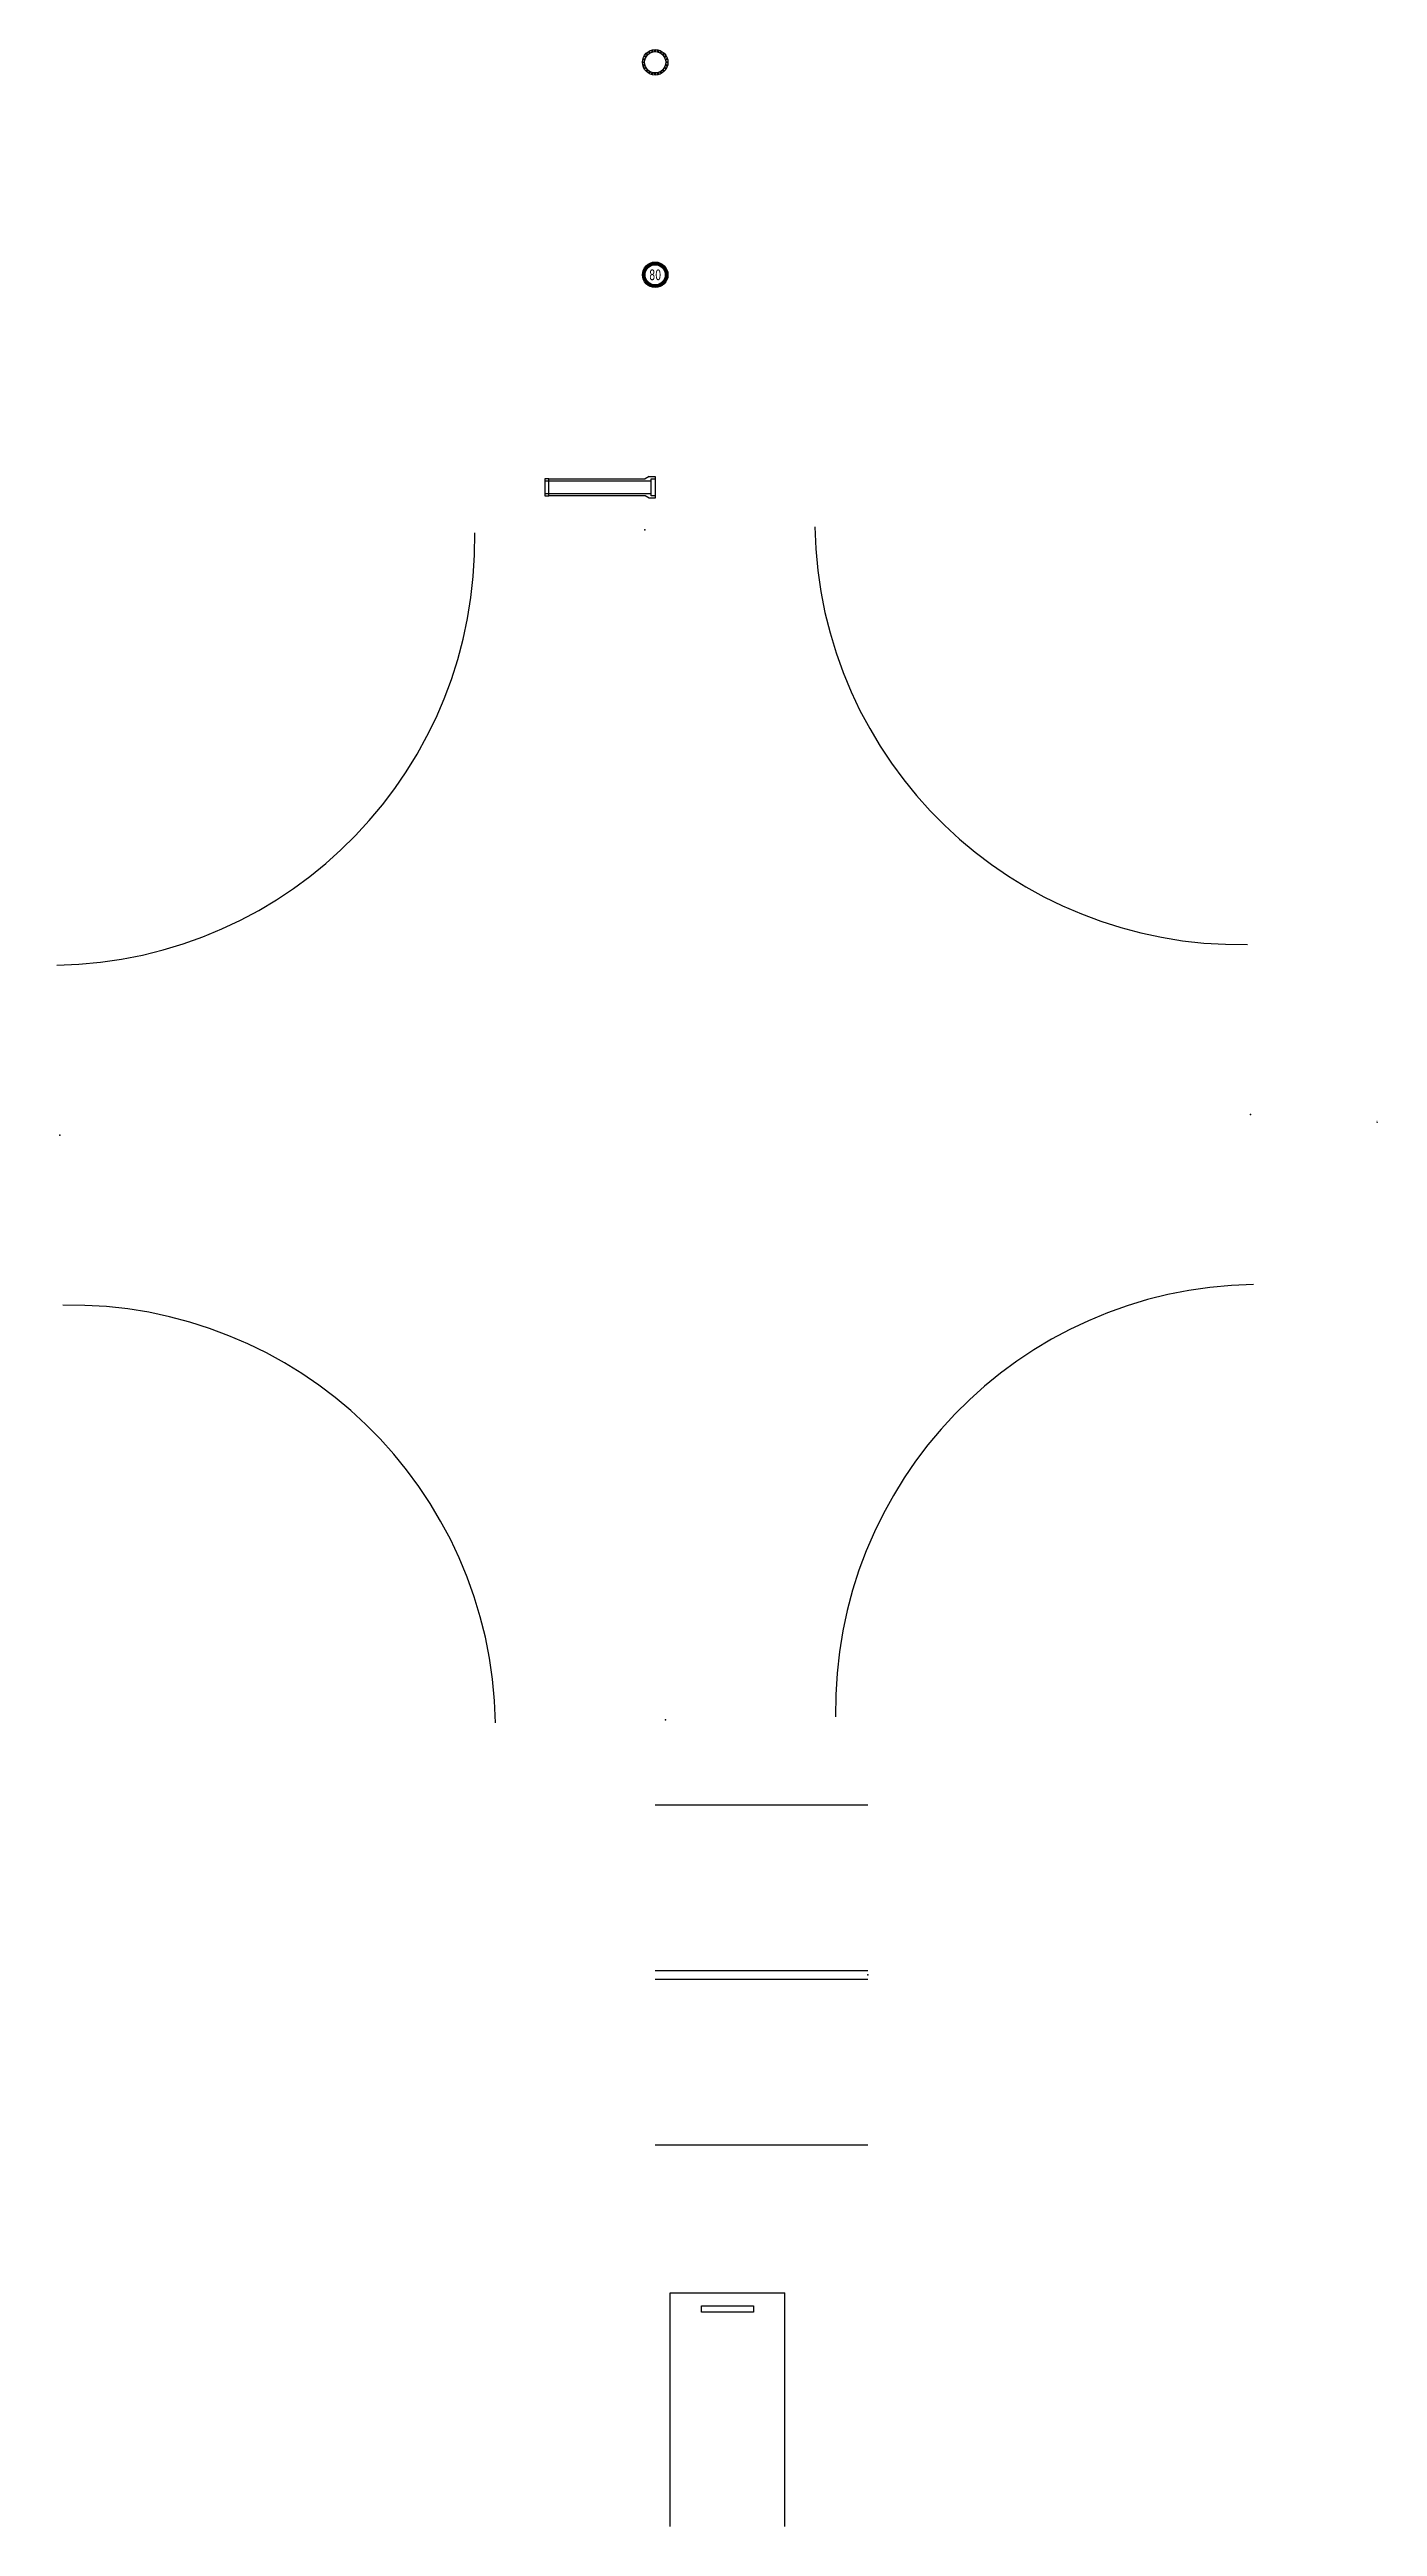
# Model space of a CAD drawing. Header units: millimetres. Extents: x -14242 to 16985, y -12979 to 45300.
import ezdxf
from ezdxf.enums import TextEntityAlignment as Align

# ---------------------------------------------------------------- set-up
doc = ezdxf.new("R2010")
doc.units = ezdxf.units.MM
doc.linetypes.add('ACAD_ISO02W100', pattern=[15, 12, -3])
doc.layers.add('0 @ 1', color=7, linetype='Continuous')
doc.styles.add('Tahoma', font='TAHOMA.TTF')

# ---------------------------------------------------------------- blocks, each defined once
blk = doc.blocks.new('*U8')
for p, q in [((0, 4000), (5000, 4000)), ((0, 100), (5000, 100)), ((0, -100), (5000, -100)), ((0, -4000), (5000, -4000))]:
    blk.add_line(p, q)
blk.add_point((5000, 0))
blk = doc.blocks.new('Road Intersection - Metric')
for centre, start, end in [((-14000, 14000), 270, 0), ((14000, 14000), 180, 270), ((-14000, -14000), 0, 90), ((14000, -14000), 90, 180)]:
    blk.add_arc(centre, 10000, start, end)
for p in [(0, 14000), (-14000, 0), (14000, 0), (0, -14000)]:
    blk.add_point(p)
blk = doc.blocks.new('*U11')
h = blk.add_hatch(color=1)
edge = h.paths.add_edge_path()
edge.add_arc((0, 0), 300, 0, 360)
edge = h.paths.add_edge_path(flags=16)
edge.add_arc((0, 0), 238, 0, 360)
for radius in [300, 300, 238]:
    blk.add_circle((0, 0), radius)
at = {"style": 'Tahoma', "width": 0.75, "flags": 8}
blk.add_attdef('Speed Limit', text='', height=250, dxfattribs=at).set_placement((0, 0), align=Align.MIDDLE_CENTER)
blk = doc.blocks.new('*U15')
for p, q in [((-2500, 201), (-2591.44, 201)), ((-2591.44, 201), (-2591.44, -201)), ((-2500, -201), (-2500, 201)), ((-2591.44, -201), (-2500, -201))]:
    blk.add_line(p, q)
at = {"linetype": 'ACAD_ISO02W100'}
for p, q in [((-2591.44, 150), (-91, 150)), ((-91, 201), (0, 201)), ((-91, -201), (-91, 201)), ((-91, -150), (-2591.44, -150)), ((0, -201), (-91, -201))]:
    blk.add_line(p, q, dxfattribs=at)
for points in [[(-2500, 201), (-233.24, 201)], [(-141.8, 251.8), (-233.24, 201)], [(-141.8, 251.8), (0, 251.8), (0, -251.8), (-141.8, -251.8)], [(-233.24, -201), (-2500, -201)], [(-141.8, -251.8), (-233.24, -201)]]:
    blk.add_lwpolyline(points)
blk = doc.blocks.new('*B6')
at = {"color": 0, "linetype": 'Continuous'}
for p, q in [((-11, 6), (0, 13)), ((-11, -6), (-11, 6)), ((11, 6), (0, 13)), ((11, -6), (11, 6)), ((-11, -6), (0, -13)), ((11, -6), (0, -13))]:
    blk.add_line(p, q, dxfattribs=at)
for radius in [11.2, 4.69]:
    blk.add_circle((0, 0), radius, dxfattribs=at)
blk.add_arc((0, 0), 7, 250, 160, dxfattribs=at)
blk = doc.blocks.new('Manhole - Metric')
for radius in [300, 250]:
    blk.add_circle((0, 0), radius)
for p, rotation in [((-275, 0), 180), ((-266, 71), 165), ((-238, 137), 150), ((-194, 194), 135), ((-138, 238), 120), ((-71, 266), 105), ((0, 275), 89.99999999999999), ((71, 266), 74.99999999999999), ((137, 238), 59.99999999999999), ((194, 194), 45), ((238, 137), 30), ((266, 71), 15), ((-266, -71), 195), ((-238, -138), 210.0000000000001), ((-194, -194), 225.0000000000001), ((-138, -238), 240), ((-71, -266), 255), ((0, -275), 270), ((71, -266), 285), ((137, -238), 299.9999999999999), ((194, -194), 314.9999999999999), ((238, -138), 329.9999999999999), ((266, -71), 344.9999999999999)]:
    blk.add_blockref('*B6', p, dxfattribs=dict(rotation=rotation))
blk.add_blockref('*B6', (275, 0))
blk = doc.blocks.new('Bore - Metric')
at = {"color": 0, "linetype": 'ByBlock', "lineweight": -2}
for p, q in [((3, 3), (-3, -3)), ((3, -3), (-3, 3))]:
    blk.add_line(p, q, dxfattribs=at)
blk.add_circle((0, 0), 2, dxfattribs=at)
blk = doc.blocks.new('PVI - Metric')
at = {"color": 0, "linetype": 'ByBlock', "lineweight": -2}
blk.add_lwpolyline([(-2, -2), (0, 3), (2, -2)], close=True, dxfattribs=at)
blk.add_circle((0, 0), 0.5, dxfattribs=at)
blk = doc.blocks.new('Station - Metric')
at = {"color": 0, "linetype": 'ByBlock', "lineweight": -2}
blk.add_attdef('STATION', text='', height=3, dxfattribs=at).set_placement((0, 3), align=Align.CENTER)
blk = doc.blocks.new('*U14')
for p, q in [((0, 0), (2700, 0)), ((0, -5500), (0, 0)), ((2700, -5500), (2700, 0))]:
    blk.add_line(p, q)
blk.add_lwpolyline([(740.4, -304.8), (1959.6, -304.8), (1959.6, -457.2), (740.4, -457.2)], close=True)

msp = doc.modelspace()

# ---------------------------------------------------------------- block references
for name, p in [('Manhole - Metric', (0, 45000)), ('*U15', (0, 35000)), ('*U8', (0, 0)), ('*U14', (351, -7479))]:
    msp.add_blockref(name, p)
at = {"rotation": 1}
msp.add_blockref('Road Intersection - Metric', (0, 20000), dxfattribs=at)
at = {"layer": '0 @ 1'}
msp.add_blockref('*U11', (0, 40000), dxfattribs=at).add_auto_attribs({'Speed Limit': '80'})
for name, p in [('Bore - Metric', (16976, 20078)), ('PVI - Metric', (16976, 20058))]:
    msp.add_blockref(name, p, dxfattribs=at)
ref = msp.add_blockref('Station - Metric', (16980, 20038), dxfattribs=at)
ref.add_attrib('STATION', '00+00', dxfattribs={"layer": '0', "height": 3}).set_placement((16980, 20041), align=Align.CENTER)

doc.saveas('drawing.dxf')
